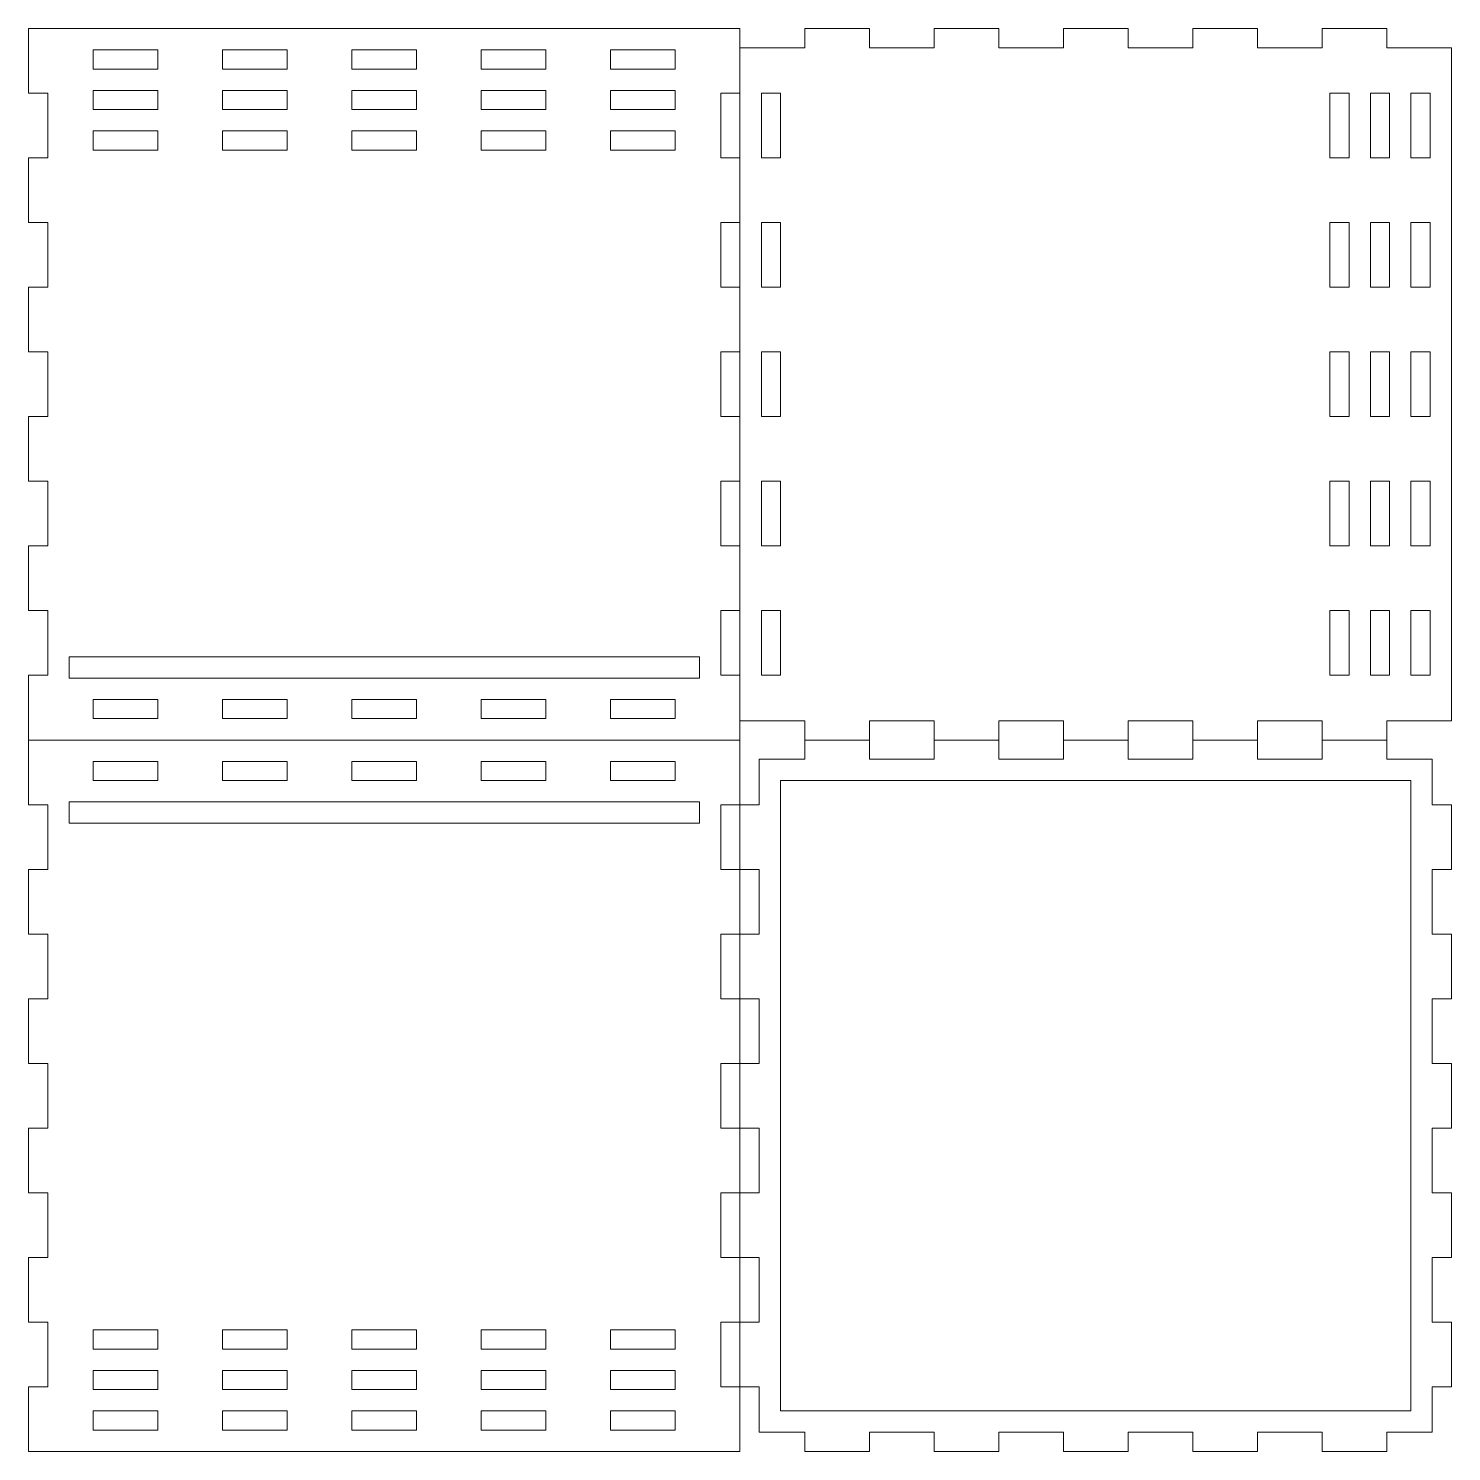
# Model space of a CAD drawing. Header units: centimetres. Extents: x -20.3 to 20.1, y -6 to 14.
# Drawn here: x -20.31 to -0.31, y -5.98 to 14.02 of the extents above; entities that cross this region are included whole.
import ezdxf

# ---------------------------------------------------------------- set-up
doc = ezdxf.new("R2010")
doc.units = ezdxf.units.CM
doc.header["$MEASUREMENT"] = 0
doc.layers.add('layer 1', color=7, linetype='Continuous')

msp = doc.modelspace()

# ---------------------------------------------------------------- linework, layer by layer
at = {"layer": 'layer 1', "color": 5, "lineweight": 9}
for points in [[(-10.307, 14.02303), (-10.307, 14.02303), (-20.307, 14.02303), (-20.307, 14.02303)], [(-20.307, 14.02303), (-20.307, 14.02303), (-20.307, 13.11394), (-20.307, 13.11394)], [(-10.307, 14.02303), (-10.307, 14.02303), (-10.307, 4.02303), (-10.307, 4.02303)], [(-8.48882, 14.02303), (-8.48882, 14.02303), (-9.39791, 14.02303), (-9.39791, 14.02303)], [(-9.39791, 14.02303), (-9.39791, 14.02303), (-9.39791, 13.75303), (-9.39791, 13.75303)], [(-8.48882, 13.75303), (-8.48882, 13.75303), (-8.48882, 14.02303), (-8.48882, 14.02303)], [(-6.67064, 14.02303), (-6.67064, 14.02303), (-7.57973, 14.02303), (-7.57973, 14.02303)], [(-7.57973, 14.02303), (-7.57973, 14.02303), (-7.57973, 13.75303), (-7.57973, 13.75303)], [(-6.67064, 13.75303), (-6.67064, 13.75303), (-6.67064, 14.02303), (-6.67064, 14.02303)], [(-4.85245, 14.02303), (-4.85245, 14.02303), (-5.76155, 14.02303), (-5.76155, 14.02303)], [(-5.76155, 14.02303), (-5.76155, 14.02303), (-5.76155, 13.75303), (-5.76155, 13.75303)], [(-4.85245, 13.75303), (-4.85245, 13.75303), (-4.85245, 14.02303), (-4.85245, 14.02303)], [(-3.03427, 14.02303), (-3.03427, 14.02303), (-3.94336, 14.02303), (-3.94336, 14.02303)], [(-3.94336, 14.02303), (-3.94336, 14.02303), (-3.94336, 13.75303), (-3.94336, 13.75303)], [(-3.03427, 13.75303), (-3.03427, 13.75303), (-3.03427, 14.02303), (-3.03427, 14.02303)], [(-1.21609, 14.02303), (-1.21609, 14.02303), (-2.12518, 14.02303), (-2.12518, 14.02303)], [(-2.12518, 14.02303), (-2.12518, 14.02303), (-2.12518, 13.75303), (-2.12518, 13.75303)], [(-1.21609, 13.75303), (-1.21609, 13.75303), (-1.21609, 14.02303), (-1.21609, 14.02303)], [(-19.39791, 13.45303), (-19.39791, 13.45303), (-19.39791, 13.72303), (-19.39791, 13.72303)], [(-19.39791, 13.72303), (-19.39791, 13.72303), (-18.48882, 13.72303), (-18.48882, 13.72303)], [(-18.48882, 13.72303), (-18.48882, 13.72303), (-18.48882, 13.45303), (-18.48882, 13.45303)], [(-17.57973, 13.45303), (-17.57973, 13.45303), (-17.57973, 13.72303), (-17.57973, 13.72303)], [(-17.57973, 13.72303), (-17.57973, 13.72303), (-16.67064, 13.72303), (-16.67064, 13.72303)], [(-16.67064, 13.72303), (-16.67064, 13.72303), (-16.67064, 13.45303), (-16.67064, 13.45303)], [(-15.76155, 13.45303), (-15.76155, 13.45303), (-15.76155, 13.72303), (-15.76155, 13.72303)], [(-15.76155, 13.72303), (-15.76155, 13.72303), (-14.85245, 13.72303), (-14.85245, 13.72303)], [(-14.85245, 13.72303), (-14.85245, 13.72303), (-14.85245, 13.45303), (-14.85245, 13.45303)], [(-13.94336, 13.45303), (-13.94336, 13.45303), (-13.94336, 13.72303), (-13.94336, 13.72303)], [(-13.94336, 13.72303), (-13.94336, 13.72303), (-13.03427, 13.72303), (-13.03427, 13.72303)], [(-13.03427, 13.72303), (-13.03427, 13.72303), (-13.03427, 13.45303), (-13.03427, 13.45303)], [(-12.12518, 13.45303), (-12.12518, 13.45303), (-12.12518, 13.72303), (-12.12518, 13.72303)], [(-12.12518, 13.72303), (-12.12518, 13.72303), (-11.21609, 13.72303), (-11.21609, 13.72303)], [(-11.21609, 13.72303), (-11.21609, 13.72303), (-11.21609, 13.45303), (-11.21609, 13.45303)], [(-9.39791, 13.75303), (-9.39791, 13.75303), (-10.307, 13.75303), (-10.307, 13.75303)], [(-7.57973, 13.75303), (-7.57973, 13.75303), (-8.48882, 13.75303), (-8.48882, 13.75303)], [(-5.76155, 13.75303), (-5.76155, 13.75303), (-6.67064, 13.75303), (-6.67064, 13.75303)], [(-3.94336, 13.75303), (-3.94336, 13.75303), (-4.85245, 13.75303), (-4.85245, 13.75303)], [(-2.12518, 13.75303), (-2.12518, 13.75303), (-3.03427, 13.75303), (-3.03427, 13.75303)], [(-0.307, 13.75303), (-0.307, 13.75303), (-1.21609, 13.75303), (-1.21609, 13.75303)], [(-0.307, 4.29303), (-0.307, 4.29303), (-0.307, 13.75303), (-0.307, 13.75303)], [(-18.48882, 13.45303), (-18.48882, 13.45303), (-19.39791, 13.45303), (-19.39791, 13.45303)], [(-16.67064, 13.45303), (-16.67064, 13.45303), (-17.57973, 13.45303), (-17.57973, 13.45303)], [(-14.85245, 13.45303), (-14.85245, 13.45303), (-15.76155, 13.45303), (-15.76155, 13.45303)], [(-13.03427, 13.45303), (-13.03427, 13.45303), (-13.94336, 13.45303), (-13.94336, 13.45303)], [(-11.21609, 13.45303), (-11.21609, 13.45303), (-12.12518, 13.45303), (-12.12518, 13.45303)], [(-20.307, 13.11394), (-20.307, 13.11394), (-20.037, 13.11394), (-20.037, 13.11394)], [(-20.037, 13.11394), (-20.037, 13.11394), (-20.037, 12.20485), (-20.037, 12.20485)], [(-19.39791, 12.88303), (-19.39791, 12.88303), (-19.39791, 13.15303), (-19.39791, 13.15303)], [(-19.39791, 13.15303), (-19.39791, 13.15303), (-18.48882, 13.15303), (-18.48882, 13.15303)], [(-18.48882, 13.15303), (-18.48882, 13.15303), (-18.48882, 12.88303), (-18.48882, 12.88303)], [(-17.57973, 12.88303), (-17.57973, 12.88303), (-17.57973, 13.15303), (-17.57973, 13.15303)], [(-17.57973, 13.15303), (-17.57973, 13.15303), (-16.67064, 13.15303), (-16.67064, 13.15303)], [(-16.67064, 13.15303), (-16.67064, 13.15303), (-16.67064, 12.88303), (-16.67064, 12.88303)], [(-15.76155, 12.88303), (-15.76155, 12.88303), (-15.76155, 13.15303), (-15.76155, 13.15303)], [(-15.76155, 13.15303), (-15.76155, 13.15303), (-14.85245, 13.15303), (-14.85245, 13.15303)], [(-14.85245, 13.15303), (-14.85245, 13.15303), (-14.85245, 12.88303), (-14.85245, 12.88303)], [(-13.94336, 12.88303), (-13.94336, 12.88303), (-13.94336, 13.15303), (-13.94336, 13.15303)], [(-13.94336, 13.15303), (-13.94336, 13.15303), (-13.03427, 13.15303), (-13.03427, 13.15303)], [(-13.03427, 13.15303), (-13.03427, 13.15303), (-13.03427, 12.88303), (-13.03427, 12.88303)], [(-12.12518, 12.88303), (-12.12518, 12.88303), (-12.12518, 13.15303), (-12.12518, 13.15303)], [(-12.12518, 13.15303), (-12.12518, 13.15303), (-11.21609, 13.15303), (-11.21609, 13.15303)], [(-11.21609, 13.15303), (-11.21609, 13.15303), (-11.21609, 12.88303), (-11.21609, 12.88303)], [(-10.577, 12.20485), (-10.577, 12.20485), (-10.577, 13.11394), (-10.577, 13.11394)], [(-10.577, 13.11394), (-10.577, 13.11394), (-10.307, 13.11394), (-10.307, 13.11394)], [(-10.007, 13.11394), (-10.007, 13.11394), (-10.007, 12.20485), (-10.007, 12.20485)], [(-9.737, 13.11394), (-9.737, 13.11394), (-10.007, 13.11394), (-10.007, 13.11394)], [(-9.737, 12.20485), (-9.737, 12.20485), (-9.737, 13.11394), (-9.737, 13.11394)], [(-2.017, 12.20485), (-2.017, 12.20485), (-2.017, 13.11394), (-2.017, 13.11394)], [(-2.017, 13.11394), (-2.017, 13.11394), (-1.747, 13.11394), (-1.747, 13.11394)], [(-1.747, 13.11394), (-1.747, 13.11394), (-1.747, 12.20485), (-1.747, 12.20485)], [(-1.447, 12.20485), (-1.447, 12.20485), (-1.447, 13.11394), (-1.447, 13.11394)], [(-1.447, 13.11394), (-1.447, 13.11394), (-1.177, 13.11394), (-1.177, 13.11394)], [(-1.177, 13.11394), (-1.177, 13.11394), (-1.177, 12.20485), (-1.177, 12.20485)], [(-0.877, 12.20485), (-0.877, 12.20485), (-0.877, 13.11394), (-0.877, 13.11394)], [(-0.877, 13.11394), (-0.877, 13.11394), (-0.607, 13.11394), (-0.607, 13.11394)], [(-0.607, 13.11394), (-0.607, 13.11394), (-0.607, 12.20485), (-0.607, 12.20485)], [(-18.48882, 12.88303), (-18.48882, 12.88303), (-19.39791, 12.88303), (-19.39791, 12.88303)], [(-16.67064, 12.88303), (-16.67064, 12.88303), (-17.57973, 12.88303), (-17.57973, 12.88303)], [(-14.85245, 12.88303), (-14.85245, 12.88303), (-15.76155, 12.88303), (-15.76155, 12.88303)], [(-13.03427, 12.88303), (-13.03427, 12.88303), (-13.94336, 12.88303), (-13.94336, 12.88303)], [(-11.21609, 12.88303), (-11.21609, 12.88303), (-12.12518, 12.88303), (-12.12518, 12.88303)], [(-19.39791, 12.31303), (-19.39791, 12.31303), (-19.39791, 12.58303), (-19.39791, 12.58303)], [(-19.39791, 12.58303), (-19.39791, 12.58303), (-18.48882, 12.58303), (-18.48882, 12.58303)], [(-18.48882, 12.58303), (-18.48882, 12.58303), (-18.48882, 12.31303), (-18.48882, 12.31303)], [(-17.57973, 12.31303), (-17.57973, 12.31303), (-17.57973, 12.58303), (-17.57973, 12.58303)], [(-17.57973, 12.58303), (-17.57973, 12.58303), (-16.67064, 12.58303), (-16.67064, 12.58303)], [(-16.67064, 12.58303), (-16.67064, 12.58303), (-16.67064, 12.31303), (-16.67064, 12.31303)], [(-15.76155, 12.31303), (-15.76155, 12.31303), (-15.76155, 12.58303), (-15.76155, 12.58303)], [(-15.76155, 12.58303), (-15.76155, 12.58303), (-14.85245, 12.58303), (-14.85245, 12.58303)], [(-14.85245, 12.58303), (-14.85245, 12.58303), (-14.85245, 12.31303), (-14.85245, 12.31303)], [(-13.94336, 12.31303), (-13.94336, 12.31303), (-13.94336, 12.58303), (-13.94336, 12.58303)], [(-13.94336, 12.58303), (-13.94336, 12.58303), (-13.03427, 12.58303), (-13.03427, 12.58303)], [(-13.03427, 12.58303), (-13.03427, 12.58303), (-13.03427, 12.31303), (-13.03427, 12.31303)], [(-12.12518, 12.31303), (-12.12518, 12.31303), (-12.12518, 12.58303), (-12.12518, 12.58303)], [(-12.12518, 12.58303), (-12.12518, 12.58303), (-11.21609, 12.58303), (-11.21609, 12.58303)], [(-11.21609, 12.58303), (-11.21609, 12.58303), (-11.21609, 12.31303), (-11.21609, 12.31303)], [(-20.037, 12.20485), (-20.037, 12.20485), (-20.307, 12.20485), (-20.307, 12.20485)], [(-20.307, 12.20485), (-20.307, 12.20485), (-20.307, 11.29576), (-20.307, 11.29576)], [(-18.48882, 12.31303), (-18.48882, 12.31303), (-19.39791, 12.31303), (-19.39791, 12.31303)], [(-16.67064, 12.31303), (-16.67064, 12.31303), (-17.57973, 12.31303), (-17.57973, 12.31303)], [(-14.85245, 12.31303), (-14.85245, 12.31303), (-15.76155, 12.31303), (-15.76155, 12.31303)], [(-13.03427, 12.31303), (-13.03427, 12.31303), (-13.94336, 12.31303), (-13.94336, 12.31303)], [(-11.21609, 12.31303), (-11.21609, 12.31303), (-12.12518, 12.31303), (-12.12518, 12.31303)], [(-10.307, 12.20485), (-10.307, 12.20485), (-10.577, 12.20485), (-10.577, 12.20485)], [(-10.007, 12.20485), (-10.007, 12.20485), (-9.737, 12.20485), (-9.737, 12.20485)], [(-1.747, 12.20485), (-1.747, 12.20485), (-2.017, 12.20485), (-2.017, 12.20485)], [(-1.177, 12.20485), (-1.177, 12.20485), (-1.447, 12.20485), (-1.447, 12.20485)], [(-0.607, 12.20485), (-0.607, 12.20485), (-0.877, 12.20485), (-0.877, 12.20485)], [(-20.307, 11.29576), (-20.307, 11.29576), (-20.037, 11.29576), (-20.037, 11.29576)], [(-20.037, 11.29576), (-20.037, 11.29576), (-20.037, 10.38667), (-20.037, 10.38667)], [(-10.577, 10.38667), (-10.577, 10.38667), (-10.577, 11.29576), (-10.577, 11.29576)], [(-10.577, 11.29576), (-10.577, 11.29576), (-10.307, 11.29576), (-10.307, 11.29576)], [(-10.007, 11.29576), (-10.007, 11.29576), (-10.007, 10.38667), (-10.007, 10.38667)], [(-9.737, 11.29576), (-9.737, 11.29576), (-10.007, 11.29576), (-10.007, 11.29576)], [(-9.737, 10.38667), (-9.737, 10.38667), (-9.737, 11.29576), (-9.737, 11.29576)], [(-2.017, 10.38667), (-2.017, 10.38667), (-2.017, 11.29576), (-2.017, 11.29576)], [(-2.017, 11.29576), (-2.017, 11.29576), (-1.747, 11.29576), (-1.747, 11.29576)], [(-1.747, 11.29576), (-1.747, 11.29576), (-1.747, 10.38667), (-1.747, 10.38667)], [(-1.447, 10.38667), (-1.447, 10.38667), (-1.447, 11.29576), (-1.447, 11.29576)], [(-1.447, 11.29576), (-1.447, 11.29576), (-1.177, 11.29576), (-1.177, 11.29576)], [(-1.177, 11.29576), (-1.177, 11.29576), (-1.177, 10.38667), (-1.177, 10.38667)], [(-0.877, 10.38667), (-0.877, 10.38667), (-0.877, 11.29576), (-0.877, 11.29576)], [(-0.877, 11.29576), (-0.877, 11.29576), (-0.607, 11.29576), (-0.607, 11.29576)], [(-0.607, 11.29576), (-0.607, 11.29576), (-0.607, 10.38667), (-0.607, 10.38667)], [(-20.037, 10.38667), (-20.037, 10.38667), (-20.307, 10.38667), (-20.307, 10.38667)], [(-20.307, 10.38667), (-20.307, 10.38667), (-20.307, 9.47758), (-20.307, 9.47758)], [(-10.307, 10.38667), (-10.307, 10.38667), (-10.577, 10.38667), (-10.577, 10.38667)], [(-10.007, 10.38667), (-10.007, 10.38667), (-9.737, 10.38667), (-9.737, 10.38667)], [(-1.747, 10.38667), (-1.747, 10.38667), (-2.017, 10.38667), (-2.017, 10.38667)], [(-1.177, 10.38667), (-1.177, 10.38667), (-1.447, 10.38667), (-1.447, 10.38667)], [(-0.607, 10.38667), (-0.607, 10.38667), (-0.877, 10.38667), (-0.877, 10.38667)], [(-20.307, 9.47758), (-20.307, 9.47758), (-20.037, 9.47758), (-20.037, 9.47758)], [(-20.037, 9.47758), (-20.037, 9.47758), (-20.037, 8.56848), (-20.037, 8.56848)], [(-10.577, 8.56848), (-10.577, 8.56848), (-10.577, 9.47758), (-10.577, 9.47758)], [(-10.577, 9.47758), (-10.577, 9.47758), (-10.307, 9.47758), (-10.307, 9.47758)], [(-10.007, 9.47758), (-10.007, 9.47758), (-10.007, 8.56848), (-10.007, 8.56848)], [(-9.737, 9.47758), (-9.737, 9.47758), (-10.007, 9.47758), (-10.007, 9.47758)], [(-9.737, 8.56848), (-9.737, 8.56848), (-9.737, 9.47758), (-9.737, 9.47758)], [(-2.017, 8.56848), (-2.017, 8.56848), (-2.017, 9.47758), (-2.017, 9.47758)], [(-2.017, 9.47758), (-2.017, 9.47758), (-1.747, 9.47758), (-1.747, 9.47758)], [(-1.747, 9.47758), (-1.747, 9.47758), (-1.747, 8.56848), (-1.747, 8.56848)], [(-1.447, 8.56848), (-1.447, 8.56848), (-1.447, 9.47758), (-1.447, 9.47758)], [(-1.447, 9.47758), (-1.447, 9.47758), (-1.177, 9.47758), (-1.177, 9.47758)], [(-1.177, 9.47758), (-1.177, 9.47758), (-1.177, 8.56848), (-1.177, 8.56848)], [(-0.877, 8.56848), (-0.877, 8.56848), (-0.877, 9.47758), (-0.877, 9.47758)], [(-0.877, 9.47758), (-0.877, 9.47758), (-0.607, 9.47758), (-0.607, 9.47758)], [(-0.607, 9.47758), (-0.607, 9.47758), (-0.607, 8.56848), (-0.607, 8.56848)], [(-20.037, 8.56848), (-20.037, 8.56848), (-20.307, 8.56848), (-20.307, 8.56848)], [(-20.307, 8.56848), (-20.307, 8.56848), (-20.307, 7.65939), (-20.307, 7.65939)], [(-10.307, 8.56848), (-10.307, 8.56848), (-10.577, 8.56848), (-10.577, 8.56848)], [(-10.007, 8.56848), (-10.007, 8.56848), (-9.737, 8.56848), (-9.737, 8.56848)], [(-1.747, 8.56848), (-1.747, 8.56848), (-2.017, 8.56848), (-2.017, 8.56848)], [(-1.177, 8.56848), (-1.177, 8.56848), (-1.447, 8.56848), (-1.447, 8.56848)], [(-0.607, 8.56848), (-0.607, 8.56848), (-0.877, 8.56848), (-0.877, 8.56848)], [(-20.307, 7.65939), (-20.307, 7.65939), (-20.037, 7.65939), (-20.037, 7.65939)], [(-20.037, 7.65939), (-20.037, 7.65939), (-20.037, 6.7503), (-20.037, 6.7503)], [(-10.577, 6.7503), (-10.577, 6.7503), (-10.577, 7.65939), (-10.577, 7.65939)], [(-10.577, 7.65939), (-10.577, 7.65939), (-10.307, 7.65939), (-10.307, 7.65939)], [(-10.007, 7.65939), (-10.007, 7.65939), (-10.007, 6.7503), (-10.007, 6.7503)], [(-9.737, 7.65939), (-9.737, 7.65939), (-10.007, 7.65939), (-10.007, 7.65939)], [(-9.737, 6.7503), (-9.737, 6.7503), (-9.737, 7.65939), (-9.737, 7.65939)], [(-2.017, 6.7503), (-2.017, 6.7503), (-2.017, 7.65939), (-2.017, 7.65939)], [(-2.017, 7.65939), (-2.017, 7.65939), (-1.747, 7.65939), (-1.747, 7.65939)], [(-1.747, 7.65939), (-1.747, 7.65939), (-1.747, 6.7503), (-1.747, 6.7503)], [(-1.447, 6.7503), (-1.447, 6.7503), (-1.447, 7.65939), (-1.447, 7.65939)], [(-1.447, 7.65939), (-1.447, 7.65939), (-1.177, 7.65939), (-1.177, 7.65939)], [(-1.177, 7.65939), (-1.177, 7.65939), (-1.177, 6.7503), (-1.177, 6.7503)], [(-0.877, 6.7503), (-0.877, 6.7503), (-0.877, 7.65939), (-0.877, 7.65939)], [(-0.877, 7.65939), (-0.877, 7.65939), (-0.607, 7.65939), (-0.607, 7.65939)], [(-0.607, 7.65939), (-0.607, 7.65939), (-0.607, 6.7503), (-0.607, 6.7503)], [(-20.037, 6.7503), (-20.037, 6.7503), (-20.307, 6.7503), (-20.307, 6.7503)], [(-20.307, 6.7503), (-20.307, 6.7503), (-20.307, 5.84121), (-20.307, 5.84121)], [(-10.307, 6.7503), (-10.307, 6.7503), (-10.577, 6.7503), (-10.577, 6.7503)], [(-10.007, 6.7503), (-10.007, 6.7503), (-9.737, 6.7503), (-9.737, 6.7503)], [(-1.747, 6.7503), (-1.747, 6.7503), (-2.017, 6.7503), (-2.017, 6.7503)], [(-1.177, 6.7503), (-1.177, 6.7503), (-1.447, 6.7503), (-1.447, 6.7503)], [(-0.607, 6.7503), (-0.607, 6.7503), (-0.877, 6.7503), (-0.877, 6.7503)], [(-20.307, 5.84121), (-20.307, 5.84121), (-20.037, 5.84121), (-20.037, 5.84121)], [(-20.037, 5.84121), (-20.037, 5.84121), (-20.037, 4.93212), (-20.037, 4.93212)], [(-10.577, 4.93212), (-10.577, 4.93212), (-10.577, 5.84121), (-10.577, 5.84121)], [(-10.577, 5.84121), (-10.577, 5.84121), (-10.307, 5.84121), (-10.307, 5.84121)], [(-10.007, 5.84121), (-10.007, 5.84121), (-10.007, 4.93212), (-10.007, 4.93212)], [(-9.737, 5.84121), (-9.737, 5.84121), (-10.007, 5.84121), (-10.007, 5.84121)], [(-9.737, 4.93212), (-9.737, 4.93212), (-9.737, 5.84121), (-9.737, 5.84121)], [(-2.017, 4.93212), (-2.017, 4.93212), (-2.017, 5.84121), (-2.017, 5.84121)], [(-2.017, 5.84121), (-2.017, 5.84121), (-1.747, 5.84121), (-1.747, 5.84121)], [(-1.747, 5.84121), (-1.747, 5.84121), (-1.747, 4.93212), (-1.747, 4.93212)], [(-1.447, 4.93212), (-1.447, 4.93212), (-1.447, 5.84121), (-1.447, 5.84121)], [(-1.447, 5.84121), (-1.447, 5.84121), (-1.177, 5.84121), (-1.177, 5.84121)], [(-1.177, 5.84121), (-1.177, 5.84121), (-1.177, 4.93212), (-1.177, 4.93212)], [(-0.877, 4.93212), (-0.877, 4.93212), (-0.877, 5.84121), (-0.877, 5.84121)], [(-0.877, 5.84121), (-0.877, 5.84121), (-0.607, 5.84121), (-0.607, 5.84121)], [(-0.607, 5.84121), (-0.607, 5.84121), (-0.607, 4.93212), (-0.607, 4.93212)], [(-19.737, 5.19303), (-19.737, 5.19303), (-19.737, 4.89303), (-19.737, 4.89303)], [(-19.737, 5.19303), (-19.737, 5.19303), (-10.877, 5.19303), (-10.877, 5.19303)], [(-10.877, 5.19303), (-10.877, 5.19303), (-10.877, 4.89303), (-10.877, 4.89303)], [(-20.037, 4.93212), (-20.037, 4.93212), (-20.307, 4.93212), (-20.307, 4.93212)], [(-20.307, 4.93212), (-20.307, 4.93212), (-20.307, 4.02303), (-20.307, 4.02303)], [(-10.877, 4.89303), (-10.877, 4.89303), (-19.737, 4.89303), (-19.737, 4.89303)], [(-10.307, 4.93212), (-10.307, 4.93212), (-10.577, 4.93212), (-10.577, 4.93212)], [(-10.007, 4.93212), (-10.007, 4.93212), (-9.737, 4.93212), (-9.737, 4.93212)], [(-1.747, 4.93212), (-1.747, 4.93212), (-2.017, 4.93212), (-2.017, 4.93212)], [(-1.177, 4.93212), (-1.177, 4.93212), (-1.447, 4.93212), (-1.447, 4.93212)], [(-0.607, 4.93212), (-0.607, 4.93212), (-0.877, 4.93212), (-0.877, 4.93212)], [(-18.48882, 4.59303), (-18.48882, 4.59303), (-19.39791, 4.59303), (-19.39791, 4.59303)], [(-19.39791, 4.59303), (-19.39791, 4.59303), (-19.39791, 4.32303), (-19.39791, 4.32303)], [(-18.48882, 4.32303), (-18.48882, 4.32303), (-18.48882, 4.59303), (-18.48882, 4.59303)], [(-16.67064, 4.59303), (-16.67064, 4.59303), (-17.57973, 4.59303), (-17.57973, 4.59303)], [(-17.57973, 4.59303), (-17.57973, 4.59303), (-17.57973, 4.32303), (-17.57973, 4.32303)], [(-16.67064, 4.32303), (-16.67064, 4.32303), (-16.67064, 4.59303), (-16.67064, 4.59303)], [(-14.85245, 4.59303), (-14.85245, 4.59303), (-15.76155, 4.59303), (-15.76155, 4.59303)], [(-15.76155, 4.59303), (-15.76155, 4.59303), (-15.76155, 4.32303), (-15.76155, 4.32303)], [(-14.85245, 4.32303), (-14.85245, 4.32303), (-14.85245, 4.59303), (-14.85245, 4.59303)], [(-13.03427, 4.59303), (-13.03427, 4.59303), (-13.94336, 4.59303), (-13.94336, 4.59303)], [(-13.94336, 4.59303), (-13.94336, 4.59303), (-13.94336, 4.32303), (-13.94336, 4.32303)], [(-13.03427, 4.32303), (-13.03427, 4.32303), (-13.03427, 4.59303), (-13.03427, 4.59303)], [(-11.21609, 4.59303), (-11.21609, 4.59303), (-12.12518, 4.59303), (-12.12518, 4.59303)], [(-12.12518, 4.59303), (-12.12518, 4.59303), (-12.12518, 4.32303), (-12.12518, 4.32303)], [(-11.21609, 4.32303), (-11.21609, 4.32303), (-11.21609, 4.59303), (-11.21609, 4.59303)], [(-19.39791, 4.32303), (-19.39791, 4.32303), (-18.48882, 4.32303), (-18.48882, 4.32303)], [(-17.57973, 4.32303), (-17.57973, 4.32303), (-16.67064, 4.32303), (-16.67064, 4.32303)], [(-15.76155, 4.32303), (-15.76155, 4.32303), (-14.85245, 4.32303), (-14.85245, 4.32303)], [(-13.94336, 4.32303), (-13.94336, 4.32303), (-13.03427, 4.32303), (-13.03427, 4.32303)], [(-12.12518, 4.32303), (-12.12518, 4.32303), (-11.21609, 4.32303), (-11.21609, 4.32303)], [(-10.307, 4.29303), (-10.307, 4.29303), (-9.39791, 4.29303), (-9.39791, 4.29303)], [(-9.39791, 4.29303), (-9.39791, 4.29303), (-9.39791, 4.02303), (-9.39791, 4.02303)], [(-8.48882, 4.02303), (-8.48882, 4.02303), (-8.48882, 4.29303), (-8.48882, 4.29303)], [(-8.48882, 4.29303), (-8.48882, 4.29303), (-7.57973, 4.29303), (-7.57973, 4.29303)], [(-7.57973, 4.29303), (-7.57973, 4.29303), (-7.57973, 4.02303), (-7.57973, 4.02303)], [(-6.67064, 4.02303), (-6.67064, 4.02303), (-6.67064, 4.29303), (-6.67064, 4.29303)], [(-6.67064, 4.29303), (-6.67064, 4.29303), (-5.76155, 4.29303), (-5.76155, 4.29303)], [(-5.76155, 4.29303), (-5.76155, 4.29303), (-5.76155, 4.02303), (-5.76155, 4.02303)], [(-4.85245, 4.02303), (-4.85245, 4.02303), (-4.85245, 4.29303), (-4.85245, 4.29303)], [(-4.85245, 4.29303), (-4.85245, 4.29303), (-3.94336, 4.29303), (-3.94336, 4.29303)], [(-3.94336, 4.29303), (-3.94336, 4.29303), (-3.94336, 4.02303), (-3.94336, 4.02303)], [(-3.03427, 4.02303), (-3.03427, 4.02303), (-3.03427, 4.29303), (-3.03427, 4.29303)], [(-3.03427, 4.29303), (-3.03427, 4.29303), (-2.12518, 4.29303), (-2.12518, 4.29303)], [(-2.12518, 4.29303), (-2.12518, 4.29303), (-2.12518, 4.02303), (-2.12518, 4.02303)], [(-1.21609, 4.02303), (-1.21609, 4.02303), (-1.21609, 4.29303), (-1.21609, 4.29303)], [(-1.21609, 4.29303), (-1.21609, 4.29303), (-0.307, 4.29303), (-0.307, 4.29303)], [(-20.307, 3.11394), (-20.307, 3.11394), (-20.307, 4.02303), (-20.307, 4.02303)], [(-20.307, 4.02303), (-20.307, 4.02303), (-10.307, 4.02303), (-10.307, 4.02303)], [(-10.307, 4.02303), (-10.307, 4.02303), (-10.307, 3.11394), (-10.307, 3.11394)], [(-9.39791, 4.02303), (-9.39791, 4.02303), (-8.48882, 4.02303), (-8.48882, 4.02303)], [(-9.39791, 4.02303), (-9.39791, 4.02303), (-9.39791, 3.75303), (-9.39791, 3.75303)], [(-8.48882, 3.75303), (-8.48882, 3.75303), (-8.48882, 4.02303), (-8.48882, 4.02303)], [(-7.57973, 4.02303), (-7.57973, 4.02303), (-6.67064, 4.02303), (-6.67064, 4.02303)], [(-7.57973, 4.02303), (-7.57973, 4.02303), (-7.57973, 3.75303), (-7.57973, 3.75303)], [(-6.67064, 3.75303), (-6.67064, 3.75303), (-6.67064, 4.02303), (-6.67064, 4.02303)], [(-5.76155, 4.02303), (-5.76155, 4.02303), (-4.85245, 4.02303), (-4.85245, 4.02303)], [(-5.76155, 4.02303), (-5.76155, 4.02303), (-5.76155, 3.75303), (-5.76155, 3.75303)], [(-4.85245, 3.75303), (-4.85245, 3.75303), (-4.85245, 4.02303), (-4.85245, 4.02303)], [(-3.94336, 4.02303), (-3.94336, 4.02303), (-3.03427, 4.02303), (-3.03427, 4.02303)], [(-3.94336, 4.02303), (-3.94336, 4.02303), (-3.94336, 3.75303), (-3.94336, 3.75303)], [(-3.03427, 3.75303), (-3.03427, 3.75303), (-3.03427, 4.02303), (-3.03427, 4.02303)], [(-2.12518, 4.02303), (-2.12518, 4.02303), (-1.21609, 4.02303), (-1.21609, 4.02303)], [(-2.12518, 4.02303), (-2.12518, 4.02303), (-2.12518, 3.75303), (-2.12518, 3.75303)], [(-1.21609, 3.75303), (-1.21609, 3.75303), (-1.21609, 4.02303), (-1.21609, 4.02303)], [(-19.39791, 3.72303), (-19.39791, 3.72303), (-18.48882, 3.72303), (-18.48882, 3.72303)], [(-19.39791, 3.45303), (-19.39791, 3.45303), (-19.39791, 3.72303), (-19.39791, 3.72303)], [(-18.48882, 3.72303), (-18.48882, 3.72303), (-18.48882, 3.45303), (-18.48882, 3.45303)], [(-17.57973, 3.72303), (-17.57973, 3.72303), (-16.67064, 3.72303), (-16.67064, 3.72303)], [(-17.57973, 3.45303), (-17.57973, 3.45303), (-17.57973, 3.72303), (-17.57973, 3.72303)], [(-16.67064, 3.72303), (-16.67064, 3.72303), (-16.67064, 3.45303), (-16.67064, 3.45303)], [(-15.76155, 3.72303), (-15.76155, 3.72303), (-14.85245, 3.72303), (-14.85245, 3.72303)], [(-15.76155, 3.45303), (-15.76155, 3.45303), (-15.76155, 3.72303), (-15.76155, 3.72303)], [(-14.85245, 3.72303), (-14.85245, 3.72303), (-14.85245, 3.45303), (-14.85245, 3.45303)], [(-13.94336, 3.72303), (-13.94336, 3.72303), (-13.03427, 3.72303), (-13.03427, 3.72303)], [(-13.94336, 3.45303), (-13.94336, 3.45303), (-13.94336, 3.72303), (-13.94336, 3.72303)], [(-13.03427, 3.72303), (-13.03427, 3.72303), (-13.03427, 3.45303), (-13.03427, 3.45303)], [(-12.12518, 3.72303), (-12.12518, 3.72303), (-11.21609, 3.72303), (-11.21609, 3.72303)], [(-12.12518, 3.45303), (-12.12518, 3.45303), (-12.12518, 3.72303), (-12.12518, 3.72303)], [(-11.21609, 3.72303), (-11.21609, 3.72303), (-11.21609, 3.45303), (-11.21609, 3.45303)], [(-9.39791, 3.75303), (-9.39791, 3.75303), (-10.037, 3.75303), (-10.037, 3.75303)], [(-10.037, 3.75303), (-10.037, 3.75303), (-10.037, 3.11394), (-10.037, 3.11394)], [(-7.57973, 3.75303), (-7.57973, 3.75303), (-8.48882, 3.75303), (-8.48882, 3.75303)], [(-5.76155, 3.75303), (-5.76155, 3.75303), (-6.67064, 3.75303), (-6.67064, 3.75303)], [(-3.94336, 3.75303), (-3.94336, 3.75303), (-4.85245, 3.75303), (-4.85245, 3.75303)], [(-2.12518, 3.75303), (-2.12518, 3.75303), (-3.03427, 3.75303), (-3.03427, 3.75303)], [(-0.577, 3.75303), (-0.577, 3.75303), (-1.21609, 3.75303), (-1.21609, 3.75303)], [(-0.577, 3.11394), (-0.577, 3.11394), (-0.577, 3.75303), (-0.577, 3.75303)], [(-18.48882, 3.45303), (-18.48882, 3.45303), (-19.39791, 3.45303), (-19.39791, 3.45303)], [(-16.67064, 3.45303), (-16.67064, 3.45303), (-17.57973, 3.45303), (-17.57973, 3.45303)], [(-14.85245, 3.45303), (-14.85245, 3.45303), (-15.76155, 3.45303), (-15.76155, 3.45303)], [(-13.03427, 3.45303), (-13.03427, 3.45303), (-13.94336, 3.45303), (-13.94336, 3.45303)], [(-11.21609, 3.45303), (-11.21609, 3.45303), (-12.12518, 3.45303), (-12.12518, 3.45303)], [(-0.877, 3.45303), (-0.877, 3.45303), (-9.737, 3.45303), (-9.737, 3.45303)], [(-9.737, 3.45303), (-9.737, 3.45303), (-9.737, -5.40697), (-9.737, -5.40697)], [(-0.877, -5.40697), (-0.877, -5.40697), (-0.877, 3.45303), (-0.877, 3.45303)], [(-20.037, 3.11394), (-20.037, 3.11394), (-20.307, 3.11394), (-20.307, 3.11394)], [(-20.037, 2.20485), (-20.037, 2.20485), (-20.037, 3.11394), (-20.037, 3.11394)], [(-19.737, 2.85303), (-19.737, 2.85303), (-19.737, 3.15303), (-19.737, 3.15303)], [(-10.877, 3.15303), (-10.877, 3.15303), (-19.737, 3.15303), (-19.737, 3.15303)], [(-10.877, 2.85303), (-10.877, 2.85303), (-10.877, 3.15303), (-10.877, 3.15303)], [(-10.307, 3.11394), (-10.307, 3.11394), (-10.577, 3.11394), (-10.577, 3.11394)], [(-10.577, 3.11394), (-10.577, 3.11394), (-10.577, 2.20485), (-10.577, 2.20485)], [(-10.037, 3.11394), (-10.037, 3.11394), (-10.307, 3.11394), (-10.307, 3.11394)], [(-10.307, 3.11394), (-10.307, 3.11394), (-10.307, 2.20485), (-10.307, 2.20485)], [(-0.307, 3.11394), (-0.307, 3.11394), (-0.577, 3.11394), (-0.577, 3.11394)], [(-0.307, 2.20485), (-0.307, 2.20485), (-0.307, 3.11394), (-0.307, 3.11394)], [(-19.737, 2.85303), (-19.737, 2.85303), (-10.877, 2.85303), (-10.877, 2.85303)], [(-20.307, 1.29576), (-20.307, 1.29576), (-20.307, 2.20485), (-20.307, 2.20485)], [(-20.307, 2.20485), (-20.307, 2.20485), (-20.037, 2.20485), (-20.037, 2.20485)], [(-10.577, 2.20485), (-10.577, 2.20485), (-10.307, 2.20485), (-10.307, 2.20485)], [(-10.307, 2.20485), (-10.307, 2.20485), (-10.307, 1.29576), (-10.307, 1.29576)], [(-10.307, 2.20485), (-10.307, 2.20485), (-10.037, 2.20485), (-10.037, 2.20485)], [(-10.037, 2.20485), (-10.037, 2.20485), (-10.037, 1.29576), (-10.037, 1.29576)], [(-0.577, 1.29576), (-0.577, 1.29576), (-0.577, 2.20485), (-0.577, 2.20485)], [(-0.577, 2.20485), (-0.577, 2.20485), (-0.307, 2.20485), (-0.307, 2.20485)], [(-20.037, 1.29576), (-20.037, 1.29576), (-20.307, 1.29576), (-20.307, 1.29576)], [(-20.037, 0.38667), (-20.037, 0.38667), (-20.037, 1.29576), (-20.037, 1.29576)], [(-10.307, 1.29576), (-10.307, 1.29576), (-10.577, 1.29576), (-10.577, 1.29576)], [(-10.577, 1.29576), (-10.577, 1.29576), (-10.577, 0.38667), (-10.577, 0.38667)], [(-10.037, 1.29576), (-10.037, 1.29576), (-10.307, 1.29576), (-10.307, 1.29576)], [(-10.307, 1.29576), (-10.307, 1.29576), (-10.307, 0.38667), (-10.307, 0.38667)], [(-0.307, 1.29576), (-0.307, 1.29576), (-0.577, 1.29576), (-0.577, 1.29576)], [(-0.307, 0.38667), (-0.307, 0.38667), (-0.307, 1.29576), (-0.307, 1.29576)], [(-20.307, -0.52242), (-20.307, -0.52242), (-20.307, 0.38667), (-20.307, 0.38667)], [(-20.307, 0.38667), (-20.307, 0.38667), (-20.037, 0.38667), (-20.037, 0.38667)], [(-10.577, 0.38667), (-10.577, 0.38667), (-10.307, 0.38667), (-10.307, 0.38667)], [(-10.307, 0.38667), (-10.307, 0.38667), (-10.307, -0.52242), (-10.307, -0.52242)], [(-10.307, 0.38667), (-10.307, 0.38667), (-10.037, 0.38667), (-10.037, 0.38667)], [(-10.037, 0.38667), (-10.037, 0.38667), (-10.037, -0.52242), (-10.037, -0.52242)], [(-0.577, -0.52242), (-0.577, -0.52242), (-0.577, 0.38667), (-0.577, 0.38667)], [(-0.577, 0.38667), (-0.577, 0.38667), (-0.307, 0.38667), (-0.307, 0.38667)], [(-20.037, -0.52242), (-20.037, -0.52242), (-20.307, -0.52242), (-20.307, -0.52242)], [(-20.037, -1.43152), (-20.037, -1.43152), (-20.037, -0.52242), (-20.037, -0.52242)], [(-10.307, -0.52242), (-10.307, -0.52242), (-10.577, -0.52242), (-10.577, -0.52242)], [(-10.577, -0.52242), (-10.577, -0.52242), (-10.577, -1.43152), (-10.577, -1.43152)], [(-10.037, -0.52242), (-10.037, -0.52242), (-10.307, -0.52242), (-10.307, -0.52242)], [(-10.307, -0.52242), (-10.307, -0.52242), (-10.307, -1.43152), (-10.307, -1.43152)], [(-0.307, -0.52242), (-0.307, -0.52242), (-0.577, -0.52242), (-0.577, -0.52242)], [(-0.307, -1.43152), (-0.307, -1.43152), (-0.307, -0.52242), (-0.307, -0.52242)], [(-20.307, -2.34061), (-20.307, -2.34061), (-20.307, -1.43152), (-20.307, -1.43152)], [(-20.307, -1.43152), (-20.307, -1.43152), (-20.037, -1.43152), (-20.037, -1.43152)], [(-10.577, -1.43152), (-10.577, -1.43152), (-10.307, -1.43152), (-10.307, -1.43152)], [(-10.307, -1.43152), (-10.307, -1.43152), (-10.307, -2.34061), (-10.307, -2.34061)], [(-10.307, -1.43152), (-10.307, -1.43152), (-10.037, -1.43152), (-10.037, -1.43152)], [(-10.037, -1.43152), (-10.037, -1.43152), (-10.037, -2.34061), (-10.037, -2.34061)], [(-0.577, -2.34061), (-0.577, -2.34061), (-0.577, -1.43152), (-0.577, -1.43152)], [(-0.577, -1.43152), (-0.577, -1.43152), (-0.307, -1.43152), (-0.307, -1.43152)], [(-20.037, -2.34061), (-20.037, -2.34061), (-20.307, -2.34061), (-20.307, -2.34061)], [(-20.037, -3.2497), (-20.037, -3.2497), (-20.037, -2.34061), (-20.037, -2.34061)], [(-10.307, -2.34061), (-10.307, -2.34061), (-10.577, -2.34061), (-10.577, -2.34061)], [(-10.577, -2.34061), (-10.577, -2.34061), (-10.577, -3.2497), (-10.577, -3.2497)], [(-10.037, -2.34061), (-10.037, -2.34061), (-10.307, -2.34061), (-10.307, -2.34061)], [(-10.307, -2.34061), (-10.307, -2.34061), (-10.307, -3.2497), (-10.307, -3.2497)], [(-0.307, -2.34061), (-0.307, -2.34061), (-0.577, -2.34061), (-0.577, -2.34061)], [(-0.307, -3.2497), (-0.307, -3.2497), (-0.307, -2.34061), (-0.307, -2.34061)], [(-20.307, -4.15879), (-20.307, -4.15879), (-20.307, -3.2497), (-20.307, -3.2497)], [(-20.307, -3.2497), (-20.307, -3.2497), (-20.037, -3.2497), (-20.037, -3.2497)], [(-10.577, -3.2497), (-10.577, -3.2497), (-10.307, -3.2497), (-10.307, -3.2497)], [(-10.307, -3.2497), (-10.307, -3.2497), (-10.307, -4.15879), (-10.307, -4.15879)], [(-10.307, -3.2497), (-10.307, -3.2497), (-10.037, -3.2497), (-10.037, -3.2497)], [(-10.037, -3.2497), (-10.037, -3.2497), (-10.037, -4.15879), (-10.037, -4.15879)], [(-0.577, -4.15879), (-0.577, -4.15879), (-0.577, -3.2497), (-0.577, -3.2497)], [(-0.577, -3.2497), (-0.577, -3.2497), (-0.307, -3.2497), (-0.307, -3.2497)], [(-20.037, -4.15879), (-20.037, -4.15879), (-20.307, -4.15879), (-20.307, -4.15879)], [(-20.037, -5.06788), (-20.037, -5.06788), (-20.037, -4.15879), (-20.037, -4.15879)], [(-10.307, -4.15879), (-10.307, -4.15879), (-10.577, -4.15879), (-10.577, -4.15879)], [(-10.577, -4.15879), (-10.577, -4.15879), (-10.577, -5.06788), (-10.577, -5.06788)], [(-10.037, -4.15879), (-10.037, -4.15879), (-10.307, -4.15879), (-10.307, -4.15879)], [(-10.307, -4.15879), (-10.307, -4.15879), (-10.307, -5.06788), (-10.307, -5.06788)], [(-0.307, -4.15879), (-0.307, -4.15879), (-0.577, -4.15879), (-0.577, -4.15879)], [(-0.307, -5.06788), (-0.307, -5.06788), (-0.307, -4.15879), (-0.307, -4.15879)], [(-19.39791, -4.26697), (-19.39791, -4.26697), (-18.48882, -4.26697), (-18.48882, -4.26697)], [(-19.39791, -4.53697), (-19.39791, -4.53697), (-19.39791, -4.26697), (-19.39791, -4.26697)], [(-18.48882, -4.26697), (-18.48882, -4.26697), (-18.48882, -4.53697), (-18.48882, -4.53697)], [(-17.57973, -4.26697), (-17.57973, -4.26697), (-16.67064, -4.26697), (-16.67064, -4.26697)], [(-17.57973, -4.53697), (-17.57973, -4.53697), (-17.57973, -4.26697), (-17.57973, -4.26697)], [(-16.67064, -4.26697), (-16.67064, -4.26697), (-16.67064, -4.53697), (-16.67064, -4.53697)], [(-15.76155, -4.26697), (-15.76155, -4.26697), (-14.85245, -4.26697), (-14.85245, -4.26697)], [(-15.76155, -4.53697), (-15.76155, -4.53697), (-15.76155, -4.26697), (-15.76155, -4.26697)], [(-14.85245, -4.26697), (-14.85245, -4.26697), (-14.85245, -4.53697), (-14.85245, -4.53697)], [(-13.94336, -4.26697), (-13.94336, -4.26697), (-13.03427, -4.26697), (-13.03427, -4.26697)], [(-13.94336, -4.53697), (-13.94336, -4.53697), (-13.94336, -4.26697), (-13.94336, -4.26697)], [(-13.03427, -4.26697), (-13.03427, -4.26697), (-13.03427, -4.53697), (-13.03427, -4.53697)], [(-12.12518, -4.26697), (-12.12518, -4.26697), (-11.21609, -4.26697), (-11.21609, -4.26697)], [(-12.12518, -4.53697), (-12.12518, -4.53697), (-12.12518, -4.26697), (-12.12518, -4.26697)], [(-11.21609, -4.26697), (-11.21609, -4.26697), (-11.21609, -4.53697), (-11.21609, -4.53697)], [(-18.48882, -4.53697), (-18.48882, -4.53697), (-19.39791, -4.53697), (-19.39791, -4.53697)], [(-16.67064, -4.53697), (-16.67064, -4.53697), (-17.57973, -4.53697), (-17.57973, -4.53697)], [(-14.85245, -4.53697), (-14.85245, -4.53697), (-15.76155, -4.53697), (-15.76155, -4.53697)], [(-13.03427, -4.53697), (-13.03427, -4.53697), (-13.94336, -4.53697), (-13.94336, -4.53697)], [(-11.21609, -4.53697), (-11.21609, -4.53697), (-12.12518, -4.53697), (-12.12518, -4.53697)], [(-19.39791, -4.83697), (-19.39791, -4.83697), (-18.48882, -4.83697), (-18.48882, -4.83697)], [(-19.39791, -5.10697), (-19.39791, -5.10697), (-19.39791, -4.83697), (-19.39791, -4.83697)], [(-18.48882, -4.83697), (-18.48882, -4.83697), (-18.48882, -5.10697), (-18.48882, -5.10697)], [(-17.57973, -4.83697), (-17.57973, -4.83697), (-16.67064, -4.83697), (-16.67064, -4.83697)], [(-17.57973, -5.10697), (-17.57973, -5.10697), (-17.57973, -4.83697), (-17.57973, -4.83697)], [(-16.67064, -4.83697), (-16.67064, -4.83697), (-16.67064, -5.10697), (-16.67064, -5.10697)], [(-15.76155, -4.83697), (-15.76155, -4.83697), (-14.85245, -4.83697), (-14.85245, -4.83697)], [(-15.76155, -5.10697), (-15.76155, -5.10697), (-15.76155, -4.83697), (-15.76155, -4.83697)], [(-14.85245, -4.83697), (-14.85245, -4.83697), (-14.85245, -5.10697), (-14.85245, -5.10697)], [(-13.94336, -4.83697), (-13.94336, -4.83697), (-13.03427, -4.83697), (-13.03427, -4.83697)], [(-13.94336, -5.10697), (-13.94336, -5.10697), (-13.94336, -4.83697), (-13.94336, -4.83697)], [(-13.03427, -4.83697), (-13.03427, -4.83697), (-13.03427, -5.10697), (-13.03427, -5.10697)], [(-12.12518, -4.83697), (-12.12518, -4.83697), (-11.21609, -4.83697), (-11.21609, -4.83697)], [(-12.12518, -5.10697), (-12.12518, -5.10697), (-12.12518, -4.83697), (-12.12518, -4.83697)], [(-11.21609, -4.83697), (-11.21609, -4.83697), (-11.21609, -5.10697), (-11.21609, -5.10697)], [(-20.307, -5.97697), (-20.307, -5.97697), (-20.307, -5.06788), (-20.307, -5.06788)], [(-20.307, -5.06788), (-20.307, -5.06788), (-20.037, -5.06788), (-20.037, -5.06788)], [(-18.48882, -5.10697), (-18.48882, -5.10697), (-19.39791, -5.10697), (-19.39791, -5.10697)], [(-16.67064, -5.10697), (-16.67064, -5.10697), (-17.57973, -5.10697), (-17.57973, -5.10697)], [(-14.85245, -5.10697), (-14.85245, -5.10697), (-15.76155, -5.10697), (-15.76155, -5.10697)], [(-13.03427, -5.10697), (-13.03427, -5.10697), (-13.94336, -5.10697), (-13.94336, -5.10697)], [(-11.21609, -5.10697), (-11.21609, -5.10697), (-12.12518, -5.10697), (-12.12518, -5.10697)], [(-10.577, -5.06788), (-10.577, -5.06788), (-10.307, -5.06788), (-10.307, -5.06788)], [(-10.307, -5.06788), (-10.307, -5.06788), (-10.307, -5.97697), (-10.307, -5.97697)], [(-10.307, -5.06788), (-10.307, -5.06788), (-10.037, -5.06788), (-10.037, -5.06788)], [(-10.037, -5.06788), (-10.037, -5.06788), (-10.037, -5.70697), (-10.037, -5.70697)], [(-0.577, -5.70697), (-0.577, -5.70697), (-0.577, -5.06788), (-0.577, -5.06788)], [(-0.577, -5.06788), (-0.577, -5.06788), (-0.307, -5.06788), (-0.307, -5.06788)], [(-19.39791, -5.40697), (-19.39791, -5.40697), (-18.48882, -5.40697), (-18.48882, -5.40697)], [(-19.39791, -5.67697), (-19.39791, -5.67697), (-19.39791, -5.40697), (-19.39791, -5.40697)], [(-18.48882, -5.40697), (-18.48882, -5.40697), (-18.48882, -5.67697), (-18.48882, -5.67697)], [(-17.57973, -5.40697), (-17.57973, -5.40697), (-16.67064, -5.40697), (-16.67064, -5.40697)], [(-17.57973, -5.67697), (-17.57973, -5.67697), (-17.57973, -5.40697), (-17.57973, -5.40697)], [(-16.67064, -5.40697), (-16.67064, -5.40697), (-16.67064, -5.67697), (-16.67064, -5.67697)], [(-15.76155, -5.40697), (-15.76155, -5.40697), (-14.85245, -5.40697), (-14.85245, -5.40697)], [(-15.76155, -5.67697), (-15.76155, -5.67697), (-15.76155, -5.40697), (-15.76155, -5.40697)], [(-14.85245, -5.40697), (-14.85245, -5.40697), (-14.85245, -5.67697), (-14.85245, -5.67697)], [(-13.94336, -5.40697), (-13.94336, -5.40697), (-13.03427, -5.40697), (-13.03427, -5.40697)], [(-13.94336, -5.67697), (-13.94336, -5.67697), (-13.94336, -5.40697), (-13.94336, -5.40697)], [(-13.03427, -5.40697), (-13.03427, -5.40697), (-13.03427, -5.67697), (-13.03427, -5.67697)], [(-12.12518, -5.40697), (-12.12518, -5.40697), (-11.21609, -5.40697), (-11.21609, -5.40697)], [(-12.12518, -5.67697), (-12.12518, -5.67697), (-12.12518, -5.40697), (-12.12518, -5.40697)], [(-11.21609, -5.40697), (-11.21609, -5.40697), (-11.21609, -5.67697), (-11.21609, -5.67697)], [(-9.737, -5.40697), (-9.737, -5.40697), (-0.877, -5.40697), (-0.877, -5.40697)], [(-18.48882, -5.67697), (-18.48882, -5.67697), (-19.39791, -5.67697), (-19.39791, -5.67697)], [(-16.67064, -5.67697), (-16.67064, -5.67697), (-17.57973, -5.67697), (-17.57973, -5.67697)], [(-14.85245, -5.67697), (-14.85245, -5.67697), (-15.76155, -5.67697), (-15.76155, -5.67697)], [(-13.03427, -5.67697), (-13.03427, -5.67697), (-13.94336, -5.67697), (-13.94336, -5.67697)], [(-11.21609, -5.67697), (-11.21609, -5.67697), (-12.12518, -5.67697), (-12.12518, -5.67697)], [(-10.037, -5.70697), (-10.037, -5.70697), (-9.39791, -5.70697), (-9.39791, -5.70697)], [(-9.39791, -5.70697), (-9.39791, -5.70697), (-9.39791, -5.97697), (-9.39791, -5.97697)], [(-8.48882, -5.97697), (-8.48882, -5.97697), (-8.48882, -5.70697), (-8.48882, -5.70697)], [(-8.48882, -5.70697), (-8.48882, -5.70697), (-7.57973, -5.70697), (-7.57973, -5.70697)], [(-7.57973, -5.70697), (-7.57973, -5.70697), (-7.57973, -5.97697), (-7.57973, -5.97697)], [(-6.67064, -5.97697), (-6.67064, -5.97697), (-6.67064, -5.70697), (-6.67064, -5.70697)], [(-6.67064, -5.70697), (-6.67064, -5.70697), (-5.76155, -5.70697), (-5.76155, -5.70697)], [(-5.76155, -5.70697), (-5.76155, -5.70697), (-5.76155, -5.97697), (-5.76155, -5.97697)], [(-4.85245, -5.97697), (-4.85245, -5.97697), (-4.85245, -5.70697), (-4.85245, -5.70697)], [(-4.85245, -5.70697), (-4.85245, -5.70697), (-3.94336, -5.70697), (-3.94336, -5.70697)], [(-3.94336, -5.70697), (-3.94336, -5.70697), (-3.94336, -5.97697), (-3.94336, -5.97697)], [(-3.03427, -5.97697), (-3.03427, -5.97697), (-3.03427, -5.70697), (-3.03427, -5.70697)], [(-3.03427, -5.70697), (-3.03427, -5.70697), (-2.12518, -5.70697), (-2.12518, -5.70697)], [(-2.12518, -5.70697), (-2.12518, -5.70697), (-2.12518, -5.97697), (-2.12518, -5.97697)], [(-1.21609, -5.97697), (-1.21609, -5.97697), (-1.21609, -5.70697), (-1.21609, -5.70697)], [(-1.21609, -5.70697), (-1.21609, -5.70697), (-0.577, -5.70697), (-0.577, -5.70697)], [(-10.307, -5.97697), (-10.307, -5.97697), (-20.307, -5.97697), (-20.307, -5.97697)], [(-9.39791, -5.97697), (-9.39791, -5.97697), (-8.48882, -5.97697), (-8.48882, -5.97697)], [(-7.57973, -5.97697), (-7.57973, -5.97697), (-6.67064, -5.97697), (-6.67064, -5.97697)], [(-5.76155, -5.97697), (-5.76155, -5.97697), (-4.85245, -5.97697), (-4.85245, -5.97697)], [(-3.94336, -5.97697), (-3.94336, -5.97697), (-3.03427, -5.97697), (-3.03427, -5.97697)], [(-2.12518, -5.97697), (-2.12518, -5.97697), (-1.21609, -5.97697), (-1.21609, -5.97697)]]:
    msp.add_open_spline(points, degree=3, dxfattribs=at)

doc.saveas('drawing.dxf')
